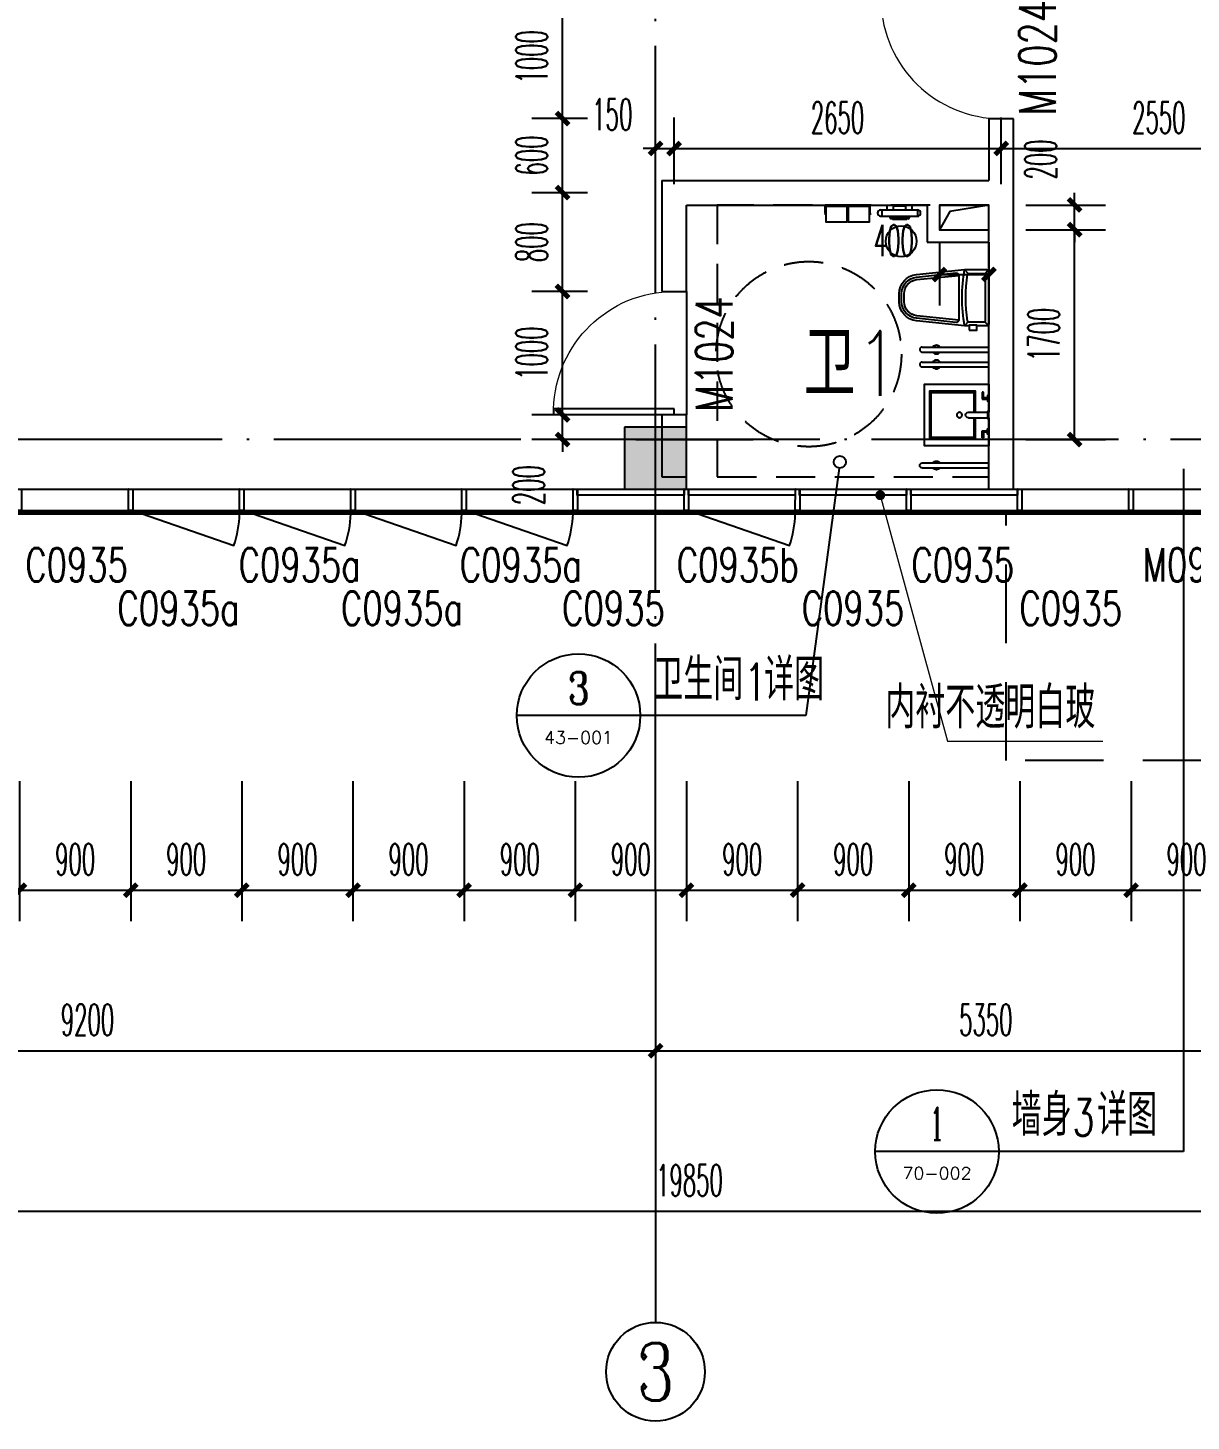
# Model space of a CAD drawing. Header units: millimetres. Extents: x -13830 to 215738, y -24143 to 193994.
# Drawn here: x 10095 to 19514, y 77049 to 88334 of the extents above; entities that cross this region are included whole.
import ezdxf
from ezdxf.enums import TextEntityAlignment as Align

# ---------------------------------------------------------------- set-up
doc = ezdxf.new("R2010")
doc.units = ezdxf.units.MM
doc.header["$LTSCALE"] = 100
for name, pattern in [('DOTE', [2.42, 2, -0.2, 0.02, -0.2]), ('HIDDEN2', [4.7625, 3.175, -1.5875]), ('MCST GF$0$Club House GF$0$Club House GF$0$DASHED2', [9.525, 6.35, -3.175])]:
    doc.linetypes.add(name, pattern=pattern)
doc.layers.get('0').update_dxf_attribs({"linetype": 'CONTINUOUS'})
doc.layers.get('DEFPOINTS').update_dxf_attribs({"linetype": 'CONTINUOUS'})
for name, color, linetype in [('A-Drain-Well', 201, 'CONTINUOUS'), ('A-LVTRY', 44, 'CONTINUOUS'), ('AXIS', 3, 'CONTINUOUS'), ('AXIS_TEXT', 7, 'CONTINUOUS'), ('COLUMN', 9, 'CONTINUOUS'), ('CURTWALL', 4, 'CONTINUOUS'), ('DIM_IDEN', 3, 'CONTINUOUS'), ('DOTE', 8, 'CONTINUOUS'), ('MCST 2F$0$A-_WIND----_E-', 4, 'CONTINUOUS'), ('MCST GF$0$A-_FNSH----_E-', 9, 'CONTINUOUS'), ('PUB_DIM', 3, 'CONTINUOUS'), ('PUB_HATCH', 8, 'CONTINUOUS'), ('PUB_TEXT', 7, 'CONTINUOUS'), ('RAIL', 163, 'CONTINUOUS'), ('WALL', 2, 'CONTINUOUS'), ('WINDOW', 4, 'CONTINUOUS'), ('WINDOW_TEXT', 7, 'CONTINUOUS')]:
    doc.layers.add(name, color=color, linetype=linetype)
doc.layers.add('DIM_LEAD', color=3, linetype='CONTINUOUS', lineweight=13)
doc.styles.add('_TCH_AXIS', font='COMPLEX', dxfattribs={"bigfont": 'GBCBIG'})
doc.styles.add('_TCH_DIM', font='SIMPLEX', dxfattribs={"bigfont": 'GBCBIG'})
doc.styles.add('_TCH_LABEL', font='COMPLEX', dxfattribs={"bigfont": 'GBCBIG'})
doc.styles.add('_TCH_WINDOW', font='SIMPLEX', dxfattribs={"height": 3.5, "bigfont": 'GBCBIG'})
doc.styles.add('COMPLEX', font='COMPLEX')
doc.styles.add('DIM_FONT_T3', font='SIMPLEX', dxfattribs={"width": 0.494118, "bigfont": 'GBCBIG'})
doc.styles.add('HZTXT', font='tjromans.shx', dxfattribs={"width": 0.8, "bigfont": 'hztxt.shx'})
doc.dimstyles.new('_TCH_ARCH&&100', dxfattribs={"dimtxt": 255, "dimasz": 100, "dimexe": 250, "dimexo": 300, "dimgap": 122.5, "dimtad": 1, "dimdec": 0, "dimzin": 0, "dimdsep": 46, "dimtxsty": 'DIM_FONT_T3', "dimblk": 'ARCHTICK', "dimcen": 0.09, "dimclrt": 7, "dimazin": 0, "dimtfac": 1, "dimtdec": 0, "dimtix": 1, "dimtmove": 2, "dimatfit": 3, "dimldrblk": 'ARCHTICK', "dimfxl": 1, "dimtolj": 1, "dimtzin": 0, "dimarcsym": 0})

# ---------------------------------------------------------------- blocks, each defined once
blk = doc.blocks.new('_AXISO')
blk.add_circle((0, 0), 0.5)
at = {"layer": 'AXIS_TEXT', "style": 'COMPLEX', "width": 1.041667}
blk.add_attdef('A', text='', height=0.56, dxfattribs=at).set_placement((-0.25, -0.28), (0.25, -0.28), align=Align.FIT)
blk = doc.blocks.new('_ArchTick')
at = {"color": 0, "linetype": 'ByBlock', "const_width": 0.4}
blk.add_lwpolyline([(-0.5, -0.5), (0.5, 0.5)], dxfattribs=at)
blk = doc.blocks.new('*D1024')
at = {"layer": 'AXIS', "color": 0, "lineweight": -2, "transparency": 16777216}
for p, q in [((-450, -3900), (-450, -6450)), ((19400, -3900), (19400, -6450)), ((-450, -6200), (19400, -6200))]:
    blk.add_line(p, q, dxfattribs=at)
at = {"layer": 'DEFPOINTS', "color": 0, "transparency": 16777216}
for p in [(-450, -3600), (19400, -3600), (19400, -6200)]:
    blk.add_point(p, dxfattribs=at)
at = {"layer": 'AXIS', "color": 0, "lineweight": -2, "transparency": 16777216, "xscale": 100, "yscale": 100, "zscale": 100, "rotation": 180}
blk.add_blockref('_ArchTick', (-450, -6200), dxfattribs=at)
at = {"layer": 'AXIS', "color": 0, "lineweight": -2, "transparency": 16777216, "xscale": 100, "yscale": 100, "zscale": 100}
blk.add_blockref('_ArchTick', (19400, -6200), dxfattribs=at)
at = {"layer": 'AXIS', "color": 7, "transparency": 16777216, "insert": (9475, -5950), "char_height": 255, "attachment_point": 5, "style": 'DIM_FONT_T3'}
blk.add_mtext('\\A1;19850', dxfattribs=at)
blk = doc.blocks.new('*D1026')
at = {"layer": 'AXIS', "color": 0, "lineweight": -2, "transparency": 16777216}
for p, q in [((0, -3900), (0, -5150)), ((9200, -3900), (9200, -5150)), ((0, -4900), (9200, -4900))]:
    blk.add_line(p, q, dxfattribs=at)
at = {"layer": 'DEFPOINTS', "color": 0, "transparency": 16777216}
for p in [(0, -3600), (9200, -3600), (9200, -4900)]:
    blk.add_point(p, dxfattribs=at)
at = {"layer": 'AXIS', "color": 0, "lineweight": -2, "transparency": 16777216, "xscale": 100, "yscale": 100, "zscale": 100, "rotation": 180}
blk.add_blockref('_ArchTick', (0, -4900), dxfattribs=at)
at = {"layer": 'AXIS', "color": 0, "lineweight": -2, "transparency": 16777216, "xscale": 100, "yscale": 100, "zscale": 100}
blk.add_blockref('_ArchTick', (9200, -4900), dxfattribs=at)
at = {"layer": 'AXIS', "color": 7, "transparency": 16777216, "insert": (4600, -4650), "char_height": 255, "attachment_point": 5, "style": 'DIM_FONT_T3'}
blk.add_mtext('\\A1;9200', dxfattribs=at)
blk = doc.blocks.new('*D1027')
at = {"layer": 'AXIS', "color": 0, "lineweight": -2, "transparency": 16777216}
for p, q in [((9200, -3900), (9200, -5150)), ((14550, -3900), (14550, -5150)), ((9200, -4900), (14550, -4900))]:
    blk.add_line(p, q, dxfattribs=at)
at = {"layer": 'DEFPOINTS', "color": 0, "transparency": 16777216}
for p in [(9200, -3600), (14550, -3600), (14550, -4900)]:
    blk.add_point(p, dxfattribs=at)
at = {"layer": 'AXIS', "color": 0, "lineweight": -2, "transparency": 16777216, "xscale": 100, "yscale": 100, "zscale": 100, "rotation": 180}
blk.add_blockref('_ArchTick', (9200, -4900), dxfattribs=at)
at = {"layer": 'AXIS', "color": 0, "lineweight": -2, "transparency": 16777216, "xscale": 100, "yscale": 100, "zscale": 100}
blk.add_blockref('_ArchTick', (14550, -4900), dxfattribs=at)
at = {"layer": 'AXIS', "color": 7, "transparency": 16777216, "insert": (11875, -4650), "char_height": 255, "attachment_point": 5, "style": 'DIM_FONT_T3'}
blk.add_mtext('\\A1;5350', dxfattribs=at)
blk = doc.blocks.new('A$C264157E0')
for p, q in [((3.4, 45.8), (0.6, 48.6)), ((16.9, 45.9), (19.7, 49.2)), ((3.4, 6.9), (0.6, 4.1)), ((19.7, 3.5), (16.9, 6.9))]:
    blk.add_line(p, q)
for points in [[(16, 3.5), (19.7, 3.5), (58.8, 7.6, 0.383798), (72.7, 23.1), (72.7, 29.6, 0.383798), (58.8, 45.1), (19.7, 49.2), (2.1, 49.2, 0.414214), (0, 47.1), (0, 5.6, 0.414214), (2.1, 3.5), (9.7, 3.5)], [(24.4, 8.2), (58.4, 11.7, 0.383798), (68.6, 23.1), (68.6, 29.6, 0.383798), (58.4, 41), (24.4, 44.5)]]:
    blk.add_lwpolyline(points, format="xyb")
for points in [[(4.2, 6.6), (16.2, 6.6, 0.370039), (17.3, 7.5, 0.07672), (17.3, 45.2, 0.370039), (16.2, 46.1), (4.2, 46.1, 0.414214), (3.1, 45.1), (3.1, 7.7, 0.414214)], [(26.7, 6.3), (58.6, 9.7, 0.383798), (70.7, 23.1), (70.7, 29.6, 0.383798), (58.6, 43), (26.7, 46.4, 0.445298), (24.4, 44.3), (24.4, 8.4, 0.445298)]]:
    blk.add_lwpolyline(points, format="xyb", close=True)
blk.add_lwpolyline([(16, 0), (9.7, 0), (9.7, 3.5), (9.7, 4.2), (16, 4.2), (16, 3.5)], close=True)
blk.add_arc((-105, 26.4), 126.8, 349.6111, 10.3889)
blk = doc.blocks.new('dfgfgfg')
for p, q in [((-20, 130), (-20, 670)), ((20, 130), (20, 670))]:
    blk.add_line(p, q)
for centre, radius, start, end in [((0, 245), 35, 124.8499, 235.1501), ((0, 245), 35, 304.8499, 55.1501), ((0, 130), 20, 180, 0)]:
    blk.add_arc(centre, radius, start, end)
blk = doc.blocks.new('dgdfgdfg')
for p, q in [((38, -154), (38, 154)), ((38, -154), (38, 154)), ((38, 144), (90, 144)), ((38, 144), (90, 144)), ((90, -154), (90, 154)), ((90, -154), (90, 154)), ((0, -100), (0, 100)), ((38, 100), (0, 100)), ((0, -100), (0, 100)), ((38, 100), (0, 100)), ((38, 50), (0, 50)), ((38, 50), (0, 50)), ((5, -50), (5, 50)), ((5, -50), (5, 50)), ((90, 65), (110, 65)), ((90, 65), (110, 65)), ((90, 64), (95, 64)), ((90, 64), (95, 64)), ((99, -59), (99, 60)), ((99, -59), (99, 60)), ((99, 58), (118, 58)), ((99, 58), (118, 58)), ((110, 65), (110, 67)), ((110, 65), (110, 67)), ((118, 58), (118, -58)), ((118, 58), (118, -58)), ((38, -50), (0, -50)), ((38, -50), (0, -50)), ((38, -100), (0, -100)), ((38, -100), (0, -100)), ((90, -63), (95, -63)), ((90, -63), (95, -63)), ((90, -64), (110, -64)), ((90, -64), (110, -64)), ((99, -58), (118, -58)), ((99, -58), (118, -58)), ((38, -144), (90, -144)), ((38, -144), (90, -144))]:
    blk.add_line(p, q)
for points in [[(90, 144, 0.414214), (64, 170, 0.414214), (38, 144)], [(99, 60, 0.414214), (95, 64)], [(99, 60, 0.414214), (95, 64)], [(110, 67, 0.401516), (96, 82)], [(110, 67, 0.401516), (96, 82)], [(90, -83, 0.001767), (96, -82)], [(90, -83, 0.001767), (96, -82)], [(95, -63, 0.414214), (99, -59)], [(95, -63, 0.414214), (99, -59)], [(96, -82, 0.401516), (110, -67)], [(96, -82, 0.401516), (110, -67)], [(38, -154, 0.414214), (64, -180, 0.414214), (90, -154)], [(38, -154, 0.414214), (64, -180, 0.414214), (90, -154)]]:
    blk.add_lwpolyline(points, format="xyb")
blk.add_arc((66, -717), 800, 87.8764, 88.2813)
blk.add_arc((66, -717), 800, 87.8764, 88.2813)
blk = doc.blocks.new('HUYY')
for p, q in [((592964, -1031349), (592964, -1031335)), ((592969, -1031335), (592964, -1031335)), ((592964, -1031349), (592964, -1031415)), ((592969, -1031349), (592964, -1031349)), ((592967, -1031349), (592967, -1031415)), ((593145, -1031335), (593140, -1031335)), ((593145, -1031349), (593140, -1031349)), ((593143, -1031349), (593143, -1031415)), ((593145, -1031349), (593145, -1031335)), ((593145, -1031349), (593145, -1031415)), ((592964, -1031415), (593145, -1031415))]:
    blk.add_line(p, q)
blk.add_lwpolyline([(592969, -1031403), (593140, -1031403), (593140, -1031280), (592969, -1031280)], close=True)
blk = doc.blocks.new('PCD2732_PA_PL_F04_WASHROOM$0$BASIN_450x470')
for p, q in [((-20, 150), (-20, 10)), ((20, 150), (20, 10)), ((-166, 40), (-166, 50)), ((-166, 50), (-116, 50)), ((-126, 40), (-166, 40)), ((-126, 10), (-126, 40)), ((-116, 10), (-126, 10)), ((-116, 50), (-116, 10)), ((166, 50), (116, 50)), ((116, 50), (116, 10)), ((116, 10), (126, 10)), ((126, 40), (166, 40)), ((126, 10), (126, 40)), ((166, 40), (166, 50))]:
    blk.add_line(p, q)
for points in [[(20, 0), (225, 0), (225, 470), (-225, 470), (-225, 0), (-20, 0)], [(20, 100), (175, 100), (175, 430), (-175, 430), (-175, 100), (-20, 100)], [(20, 110), (165, 110), (165, 420), (-165, 420), (-165, 110), (-20, 110)]]:
    blk.add_lwpolyline(points)
for points in [[(-141, 0), (-141, 10), (-101, 10), (-101, 0)], [(-25, 0), (-25, 10), (25, 10), (25, 0)], [(141, 0), (141, 10), (101, 10), (101, 0)]]:
    blk.add_lwpolyline(points, close=True)
blk.add_circle((0, 215), 20)
blk.add_arc((0, 150), 20, 0, 180)
blk = doc.blocks.new('MCST 2F$0$ELDERLY CARE MULLION')
at = {"layer": 'MCST 2F$0$A-_WIND----_E-'}
blk.add_lwpolyline([(155290, -76416), (155378, -76568), (155408, -76550), (155321, -76399)], close=True, dxfattribs=at)
blk = doc.blocks.new('一层幕墙')
at = {"layer": 'MCST 2F$0$A-_WIND----_E-', "color": 8}
for points in [[(20264, 10410), (20264, 14975), (-486, 14975), (-486, -475), (6514, -475)], [(20239, 10410), (20239, 14950), (-461, 14950), (-461, -450), (6514, -450)]]:
    blk.add_lwpolyline(points, dxfattribs=at)
at = {"layer": 'MCST 2F$0$A-_WIND----_E-'}
blk.add_lwpolyline([(20252, 10410), (20252, 14962), (-473, 14962), (-473, -463), (6514, -463)], dxfattribs=at)
at = {"xscale": -1, "rotation": 119.9999999999999}
for p in [(-144284, 106770), (-144284, 105870), (-144284, 104970), (-144284, 104070), (-144284, 103170), (-144284, 102270), (-144284, 101370), (-144284, 100470), (-144284, 99570), (-144284, 98670), (-144284, 97770)]:
    blk.add_blockref('MCST 2F$0$ELDERLY CARE MULLION', p, dxfattribs=at)
blk = doc.blocks.new('_FZH')
blk.add_lwpolyline([(-0.5, -0.5), (0.5, -0.5), (0.5, 0.5), (-0.5, 0.5)], close=True)
at = {"layer": 'PUB_HATCH'}
blk.add_solid([(-0.5, -0.5), (0.5, -0.5), (-0.5, 0.5), (0.5, 0.5)], dxfattribs=at)
blk = doc.blocks.new('sfdsfsfdsdfs10')
at = {"layer": 'COLUMN', "color": 3, "xscale": 499.9999999997672, "yscale": 499.9999999997672, "zscale": 499.9999999997672, "rotation": 270}
blk.add_blockref('_FZH', (9850, 450), dxfattribs=at)
blk = doc.blocks.new('$DorLib2D$00000001')
for p, q in [((0.45, 0.975), (0.5, 0.975)), ((0.45, 0), (0.45, 0.975)), ((0.5, 0), (0.5, 0.975)), ((0.5, 0), (0.45, 0))]:
    blk.add_line(p, q)
at = {"lineweight": 13}
blk.add_arc((0.475, 0), 0.975, 91.4693, 180, dxfattribs=at)
blk = doc.blocks.new('*D223')
at = {"layer": 'DEFPOINTS', "color": 0, "transparency": 16777216}
for p in [(17876, 86899), (18570, 86899), (17876, 86699)]:
    blk.add_point(p, dxfattribs=at)
at = {"layer": 'PUB_DIM', "color": 0, "lineweight": -2, "transparency": 16777216}
for p, q in [((18570, 86899), (18570, 86999)), ((18176, 86899), (18820, 86899)), ((18570, 86699), (18570, 86899)), ((18176, 86699), (18820, 86699)), ((18570, 86699), (18570, 86599))]:
    blk.add_line(p, q, dxfattribs=at)
at = {"layer": 'PUB_DIM', "color": 0, "lineweight": -2, "transparency": 16777216, "xscale": 100, "yscale": 100, "zscale": 100}
for p, rotation in [((18570, 86899), 270), ((18570, 86699), 90)]:
    blk.add_blockref('_ArchTick', p, dxfattribs=dict(at, rotation=rotation))
at = {"layer": 'PUB_DIM', "color": 7, "transparency": 16777216, "insert": (18295, 87269), "char_height": 255, "attachment_point": 5, "rotation": 90, "style": 'DIM_FONT_T3'}
blk.add_mtext('\\A1;200', dxfattribs=at)
blk = doc.blocks.new('*D224')
at = {"layer": 'DEFPOINTS', "color": 0, "transparency": 16777216}
for p in [(17876, 86699), (18570, 86699), (17876, 84999)]:
    blk.add_point(p, dxfattribs=at)
at = {"layer": 'PUB_DIM', "color": 0, "lineweight": -2, "transparency": 16777216}
for p, q in [((18176, 86699), (18820, 86699)), ((18570, 84999), (18570, 86699)), ((18176, 84999), (18820, 84999))]:
    blk.add_line(p, q, dxfattribs=at)
at = {"layer": 'PUB_DIM', "color": 0, "lineweight": -2, "transparency": 16777216, "xscale": 100, "yscale": 100, "zscale": 100}
for p, rotation in [((18570, 86699), 90), ((18570, 84999), 270)]:
    blk.add_blockref('_ArchTick', p, dxfattribs=dict(at, rotation=rotation))
at = {"layer": 'PUB_DIM', "color": 7, "transparency": 16777216, "insert": (18320, 85849), "char_height": 255, "attachment_point": 5, "rotation": 90, "style": 'DIM_FONT_T3'}
blk.add_mtext('\\A1;1700', dxfattribs=at)
blk = doc.blocks.new('*D658')
at = {"layer": 'DEFPOINTS', "color": 0, "transparency": 16777216}
for p in [(17476, 86899), (17876, 86899), (17876, 86336)]:
    blk.add_point(p, dxfattribs=at)
at = {"layer": 'PUB_DIM', "color": 0, "lineweight": -2, "transparency": 16777216}
for p, q in [((17476, 86599), (17476, 86086)), ((17876, 86599), (17876, 86086)), ((17476, 86336), (17876, 86336))]:
    blk.add_line(p, q, dxfattribs=at)
at = {"layer": 'PUB_DIM', "color": 0, "lineweight": -2, "transparency": 16777216, "xscale": 100, "yscale": 100, "zscale": 100, "rotation": 180}
blk.add_blockref('_ArchTick', (17476, 86336), dxfattribs=at)
at = {"layer": 'PUB_DIM', "color": 0, "lineweight": -2, "transparency": 16777216, "xscale": 100, "yscale": 100, "zscale": 100}
blk.add_blockref('_ArchTick', (17876, 86336), dxfattribs=at)
at = {"layer": 'PUB_DIM', "color": 7, "transparency": 16777216, "insert": (17106, 86611), "char_height": 255, "attachment_point": 5, "style": 'DIM_FONT_T3'}
blk.add_mtext('\\A1;400', dxfattribs=at)
blk = doc.blocks.new('*D982')
at = {"layer": 'DEFPOINTS', "color": 0, "transparency": 16777216}
for p in [(10027, 82532), (10927, 82532), (10927, 81349)]:
    blk.add_point(p, dxfattribs=at)
at = {"layer": 'PUB_DIM', "color": 0, "lineweight": -2, "transparency": 16777216}
for p, q in [((10027, 82232), (10027, 81099)), ((10927, 82232), (10927, 81099)), ((10027, 81349), (10927, 81349))]:
    blk.add_line(p, q, dxfattribs=at)
at = {"layer": 'PUB_DIM', "color": 0, "lineweight": -2, "transparency": 16777216, "xscale": 100, "yscale": 100, "zscale": 100, "rotation": 180}
blk.add_blockref('_ArchTick', (10027, 81349), dxfattribs=at)
at = {"layer": 'PUB_DIM', "color": 0, "lineweight": -2, "transparency": 16777216, "xscale": 100, "yscale": 100, "zscale": 100}
blk.add_blockref('_ArchTick', (10927, 81349), dxfattribs=at)
at = {"layer": 'PUB_DIM', "color": 7, "transparency": 16777216, "insert": (10477, 81599), "char_height": 255, "attachment_point": 5, "style": 'DIM_FONT_T3'}
blk.add_mtext('\\A1;900', dxfattribs=at)
blk = doc.blocks.new('*D983')
at = {"layer": 'DEFPOINTS', "color": 0, "transparency": 16777216}
for p in [(10927, 82532), (11827, 82532), (11827, 81349)]:
    blk.add_point(p, dxfattribs=at)
at = {"layer": 'PUB_DIM', "color": 0, "lineweight": -2, "transparency": 16777216}
for p, q in [((10927, 82232), (10927, 81099)), ((11827, 82232), (11827, 81099)), ((10927, 81349), (11827, 81349))]:
    blk.add_line(p, q, dxfattribs=at)
at = {"layer": 'PUB_DIM', "color": 0, "lineweight": -2, "transparency": 16777216, "xscale": 100, "yscale": 100, "zscale": 100, "rotation": 180}
blk.add_blockref('_ArchTick', (10927, 81349), dxfattribs=at)
at = {"layer": 'PUB_DIM', "color": 0, "lineweight": -2, "transparency": 16777216, "xscale": 100, "yscale": 100, "zscale": 100}
blk.add_blockref('_ArchTick', (11827, 81349), dxfattribs=at)
at = {"layer": 'PUB_DIM', "color": 7, "transparency": 16777216, "insert": (11377, 81599), "char_height": 255, "attachment_point": 5, "style": 'DIM_FONT_T3'}
blk.add_mtext('\\A1;900', dxfattribs=at)
blk = doc.blocks.new('*D984')
at = {"layer": 'DEFPOINTS', "color": 0, "transparency": 16777216}
for p in [(11827, 82532), (12727, 82532), (12727, 81349)]:
    blk.add_point(p, dxfattribs=at)
at = {"layer": 'PUB_DIM', "color": 0, "lineweight": -2, "transparency": 16777216}
for p, q in [((11827, 82232), (11827, 81099)), ((12727, 82232), (12727, 81099)), ((11827, 81349), (12727, 81349))]:
    blk.add_line(p, q, dxfattribs=at)
at = {"layer": 'PUB_DIM', "color": 0, "lineweight": -2, "transparency": 16777216, "xscale": 100, "yscale": 100, "zscale": 100, "rotation": 180}
blk.add_blockref('_ArchTick', (11827, 81349), dxfattribs=at)
at = {"layer": 'PUB_DIM', "color": 0, "lineweight": -2, "transparency": 16777216, "xscale": 100, "yscale": 100, "zscale": 100}
blk.add_blockref('_ArchTick', (12727, 81349), dxfattribs=at)
at = {"layer": 'PUB_DIM', "color": 7, "transparency": 16777216, "insert": (12277, 81599), "char_height": 255, "attachment_point": 5, "style": 'DIM_FONT_T3'}
blk.add_mtext('\\A1;900', dxfattribs=at)
blk = doc.blocks.new('*D985')
at = {"layer": 'DEFPOINTS', "color": 0, "transparency": 16777216}
for p in [(12727, 82532), (13627, 82532), (13627, 81349)]:
    blk.add_point(p, dxfattribs=at)
at = {"layer": 'PUB_DIM', "color": 0, "lineweight": -2, "transparency": 16777216}
for p, q in [((12727, 82232), (12727, 81099)), ((13627, 82232), (13627, 81099)), ((12727, 81349), (13627, 81349))]:
    blk.add_line(p, q, dxfattribs=at)
at = {"layer": 'PUB_DIM', "color": 0, "lineweight": -2, "transparency": 16777216, "xscale": 100, "yscale": 100, "zscale": 100, "rotation": 180}
blk.add_blockref('_ArchTick', (12727, 81349), dxfattribs=at)
at = {"layer": 'PUB_DIM', "color": 0, "lineweight": -2, "transparency": 16777216, "xscale": 100, "yscale": 100, "zscale": 100}
blk.add_blockref('_ArchTick', (13627, 81349), dxfattribs=at)
at = {"layer": 'PUB_DIM', "color": 7, "transparency": 16777216, "insert": (13177, 81599), "char_height": 255, "attachment_point": 5, "style": 'DIM_FONT_T3'}
blk.add_mtext('\\A1;900', dxfattribs=at)
blk = doc.blocks.new('*D986')
at = {"layer": 'DEFPOINTS', "color": 0, "transparency": 16777216}
for p in [(13627, 82532), (14527, 82532), (14527, 81349)]:
    blk.add_point(p, dxfattribs=at)
at = {"layer": 'PUB_DIM', "color": 0, "lineweight": -2, "transparency": 16777216}
for p, q in [((13627, 82232), (13627, 81099)), ((14527, 82232), (14527, 81099)), ((13627, 81349), (14527, 81349))]:
    blk.add_line(p, q, dxfattribs=at)
at = {"layer": 'PUB_DIM', "color": 0, "lineweight": -2, "transparency": 16777216, "xscale": 100, "yscale": 100, "zscale": 100, "rotation": 180}
blk.add_blockref('_ArchTick', (13627, 81349), dxfattribs=at)
at = {"layer": 'PUB_DIM', "color": 0, "lineweight": -2, "transparency": 16777216, "xscale": 100, "yscale": 100, "zscale": 100}
blk.add_blockref('_ArchTick', (14527, 81349), dxfattribs=at)
at = {"layer": 'PUB_DIM', "color": 7, "transparency": 16777216, "insert": (14077, 81599), "char_height": 255, "attachment_point": 5, "style": 'DIM_FONT_T3'}
blk.add_mtext('\\A1;900', dxfattribs=at)
blk = doc.blocks.new('*D987')
at = {"layer": 'DEFPOINTS', "color": 0, "transparency": 16777216}
for p in [(14527, 82532), (15427, 82532), (15427, 81349)]:
    blk.add_point(p, dxfattribs=at)
at = {"layer": 'PUB_DIM', "color": 0, "lineweight": -2, "transparency": 16777216}
for p, q in [((14527, 82232), (14527, 81099)), ((15427, 82232), (15427, 81099)), ((14527, 81349), (15427, 81349))]:
    blk.add_line(p, q, dxfattribs=at)
at = {"layer": 'PUB_DIM', "color": 0, "lineweight": -2, "transparency": 16777216, "xscale": 100, "yscale": 100, "zscale": 100, "rotation": 180}
blk.add_blockref('_ArchTick', (14527, 81349), dxfattribs=at)
at = {"layer": 'PUB_DIM', "color": 0, "lineweight": -2, "transparency": 16777216, "xscale": 100, "yscale": 100, "zscale": 100}
blk.add_blockref('_ArchTick', (15427, 81349), dxfattribs=at)
at = {"layer": 'PUB_DIM', "color": 7, "transparency": 16777216, "insert": (14977, 81599), "char_height": 255, "attachment_point": 5, "style": 'DIM_FONT_T3'}
blk.add_mtext('\\A1;900', dxfattribs=at)
blk = doc.blocks.new('*D988')
at = {"layer": 'DEFPOINTS', "color": 0, "transparency": 16777216}
for p in [(15427, 82532), (16327, 82532), (16327, 81349)]:
    blk.add_point(p, dxfattribs=at)
at = {"layer": 'PUB_DIM', "color": 0, "lineweight": -2, "transparency": 16777216}
for p, q in [((15427, 82232), (15427, 81099)), ((16327, 82232), (16327, 81099)), ((15427, 81349), (16327, 81349))]:
    blk.add_line(p, q, dxfattribs=at)
at = {"layer": 'PUB_DIM', "color": 0, "lineweight": -2, "transparency": 16777216, "xscale": 100, "yscale": 100, "zscale": 100, "rotation": 180}
blk.add_blockref('_ArchTick', (15427, 81349), dxfattribs=at)
at = {"layer": 'PUB_DIM', "color": 0, "lineweight": -2, "transparency": 16777216, "xscale": 100, "yscale": 100, "zscale": 100}
blk.add_blockref('_ArchTick', (16327, 81349), dxfattribs=at)
at = {"layer": 'PUB_DIM', "color": 7, "transparency": 16777216, "insert": (15877, 81599), "char_height": 255, "attachment_point": 5, "style": 'DIM_FONT_T3'}
blk.add_mtext('\\A1;900', dxfattribs=at)
blk = doc.blocks.new('*D989')
at = {"layer": 'DEFPOINTS', "color": 0, "transparency": 16777216}
for p in [(16327, 82532), (17227, 82532), (17227, 81349)]:
    blk.add_point(p, dxfattribs=at)
at = {"layer": 'PUB_DIM', "color": 0, "lineweight": -2, "transparency": 16777216}
for p, q in [((16327, 82232), (16327, 81099)), ((17227, 82232), (17227, 81099)), ((16327, 81349), (17227, 81349))]:
    blk.add_line(p, q, dxfattribs=at)
at = {"layer": 'PUB_DIM', "color": 0, "lineweight": -2, "transparency": 16777216, "xscale": 100, "yscale": 100, "zscale": 100, "rotation": 180}
blk.add_blockref('_ArchTick', (16327, 81349), dxfattribs=at)
at = {"layer": 'PUB_DIM', "color": 0, "lineweight": -2, "transparency": 16777216, "xscale": 100, "yscale": 100, "zscale": 100}
blk.add_blockref('_ArchTick', (17227, 81349), dxfattribs=at)
at = {"layer": 'PUB_DIM', "color": 7, "transparency": 16777216, "insert": (16777, 81599), "char_height": 255, "attachment_point": 5, "style": 'DIM_FONT_T3'}
blk.add_mtext('\\A1;900', dxfattribs=at)
blk = doc.blocks.new('*D990')
at = {"layer": 'DEFPOINTS', "color": 0, "transparency": 16777216}
for p in [(17227, 82532), (18127, 82532), (18127, 81349)]:
    blk.add_point(p, dxfattribs=at)
at = {"layer": 'PUB_DIM', "color": 0, "lineweight": -2, "transparency": 16777216}
for p, q in [((17227, 82232), (17227, 81099)), ((18127, 82232), (18127, 81099)), ((17227, 81349), (18127, 81349))]:
    blk.add_line(p, q, dxfattribs=at)
at = {"layer": 'PUB_DIM', "color": 0, "lineweight": -2, "transparency": 16777216, "xscale": 100, "yscale": 100, "zscale": 100, "rotation": 180}
blk.add_blockref('_ArchTick', (17227, 81349), dxfattribs=at)
at = {"layer": 'PUB_DIM', "color": 0, "lineweight": -2, "transparency": 16777216, "xscale": 100, "yscale": 100, "zscale": 100}
blk.add_blockref('_ArchTick', (18127, 81349), dxfattribs=at)
at = {"layer": 'PUB_DIM', "color": 7, "transparency": 16777216, "insert": (17677, 81599), "char_height": 255, "attachment_point": 5, "style": 'DIM_FONT_T3'}
blk.add_mtext('\\A1;900', dxfattribs=at)
blk = doc.blocks.new('*D991')
at = {"layer": 'DEFPOINTS', "color": 0, "transparency": 16777216}
for p in [(18127, 82532), (19027, 82532), (19027, 81349)]:
    blk.add_point(p, dxfattribs=at)
at = {"layer": 'PUB_DIM', "color": 0, "lineweight": -2, "transparency": 16777216}
for p, q in [((18127, 82232), (18127, 81099)), ((19027, 82232), (19027, 81099)), ((18127, 81349), (19027, 81349))]:
    blk.add_line(p, q, dxfattribs=at)
at = {"layer": 'PUB_DIM', "color": 0, "lineweight": -2, "transparency": 16777216, "xscale": 100, "yscale": 100, "zscale": 100, "rotation": 180}
blk.add_blockref('_ArchTick', (18127, 81349), dxfattribs=at)
at = {"layer": 'PUB_DIM', "color": 0, "lineweight": -2, "transparency": 16777216, "xscale": 100, "yscale": 100, "zscale": 100}
blk.add_blockref('_ArchTick', (19027, 81349), dxfattribs=at)
at = {"layer": 'PUB_DIM', "color": 7, "transparency": 16777216, "insert": (18577, 81599), "char_height": 255, "attachment_point": 5, "style": 'DIM_FONT_T3'}
blk.add_mtext('\\A1;900', dxfattribs=at)
blk = doc.blocks.new('*D992')
at = {"layer": 'DEFPOINTS', "color": 0, "transparency": 16777216}
for p in [(19027, 82532), (19927, 82532), (19927, 81349)]:
    blk.add_point(p, dxfattribs=at)
at = {"layer": 'PUB_DIM', "color": 0, "lineweight": -2, "transparency": 16777216}
for p, q in [((19027, 82232), (19027, 81099)), ((19927, 82232), (19927, 81099)), ((19027, 81349), (19927, 81349))]:
    blk.add_line(p, q, dxfattribs=at)
at = {"layer": 'PUB_DIM', "color": 0, "lineweight": -2, "transparency": 16777216, "xscale": 100, "yscale": 100, "zscale": 100, "rotation": 180}
blk.add_blockref('_ArchTick', (19027, 81349), dxfattribs=at)
at = {"layer": 'PUB_DIM', "color": 0, "lineweight": -2, "transparency": 16777216, "xscale": 100, "yscale": 100, "zscale": 100}
blk.add_blockref('_ArchTick', (19927, 81349), dxfattribs=at)
at = {"layer": 'PUB_DIM', "color": 7, "transparency": 16777216, "insert": (19477, 81599), "char_height": 255, "attachment_point": 5, "style": 'DIM_FONT_T3'}
blk.add_mtext('\\A1;900', dxfattribs=at)
blk = doc.blocks.new('*D1007')
at = {"layer": 'DEFPOINTS', "color": 0, "transparency": 16777216}
for p in [(14424, 85199), (14927, 85199), (14927, 84999)]:
    blk.add_point(p, dxfattribs=at)
at = {"layer": 'PUB_DIM', "color": 0, "lineweight": -2, "transparency": 16777216}
for p, q in [((14424, 85199), (14424, 85299)), ((14627, 85199), (14174, 85199)), ((14424, 84999), (14424, 85199)), ((14627, 84999), (14174, 84999)), ((14424, 84999), (14424, 84899))]:
    blk.add_line(p, q, dxfattribs=at)
at = {"layer": 'PUB_DIM', "color": 0, "lineweight": -2, "transparency": 16777216, "xscale": 100, "yscale": 100, "zscale": 100}
for p, rotation in [((14424, 85199), 270), ((14424, 84999), 90)]:
    blk.add_blockref('_ArchTick', p, dxfattribs=dict(at, rotation=rotation))
at = {"layer": 'PUB_DIM', "color": 7, "transparency": 16777216, "insert": (14149, 84629), "char_height": 255, "attachment_point": 5, "rotation": 90, "style": 'DIM_FONT_T3'}
blk.add_mtext('\\A1;200', dxfattribs=at)
blk = doc.blocks.new('*D1008')
at = {"layer": 'DEFPOINTS', "color": 0, "transparency": 16777216}
for p in [(14424, 86199), (14927, 86199), (14927, 85199)]:
    blk.add_point(p, dxfattribs=at)
at = {"layer": 'PUB_DIM', "color": 0, "lineweight": -2, "transparency": 16777216}
for p, q in [((14627, 86199), (14174, 86199)), ((14424, 85199), (14424, 86199)), ((14627, 85199), (14174, 85199))]:
    blk.add_line(p, q, dxfattribs=at)
at = {"layer": 'PUB_DIM', "color": 0, "lineweight": -2, "transparency": 16777216, "xscale": 100, "yscale": 100, "zscale": 100}
for p, rotation in [((14424, 86199), 90), ((14424, 85199), 270)]:
    blk.add_blockref('_ArchTick', p, dxfattribs=dict(at, rotation=rotation))
at = {"layer": 'PUB_DIM', "color": 7, "transparency": 16777216, "insert": (14174, 85699), "char_height": 255, "attachment_point": 5, "rotation": 90, "style": 'DIM_FONT_T3'}
blk.add_mtext('\\A1;1000', dxfattribs=at)
blk = doc.blocks.new('*D1009')
at = {"layer": 'DEFPOINTS', "color": 0, "transparency": 16777216}
for p in [(14424, 86999), (14927, 86999), (14927, 86199)]:
    blk.add_point(p, dxfattribs=at)
at = {"layer": 'PUB_DIM', "color": 0, "lineweight": -2, "transparency": 16777216}
for p, q in [((14627, 86999), (14174, 86999)), ((14424, 86199), (14424, 86999)), ((14627, 86199), (14174, 86199))]:
    blk.add_line(p, q, dxfattribs=at)
at = {"layer": 'PUB_DIM', "color": 0, "lineweight": -2, "transparency": 16777216, "xscale": 100, "yscale": 100, "zscale": 100}
for p, rotation in [((14424, 86999), 90), ((14424, 86199), 270)]:
    blk.add_blockref('_ArchTick', p, dxfattribs=dict(at, rotation=rotation))
at = {"layer": 'PUB_DIM', "color": 7, "transparency": 16777216, "insert": (14174, 86599), "char_height": 255, "attachment_point": 5, "rotation": 90, "style": 'DIM_FONT_T3'}
blk.add_mtext('\\A1;800', dxfattribs=at)
blk = doc.blocks.new('*D1010')
at = {"layer": 'DEFPOINTS', "color": 0, "transparency": 16777216}
for p in [(14424, 87599), (14927, 87599), (14927, 86999)]:
    blk.add_point(p, dxfattribs=at)
at = {"layer": 'PUB_DIM', "color": 0, "lineweight": -2, "transparency": 16777216}
for p, q in [((14627, 87599), (14174, 87599)), ((14424, 86999), (14424, 87599)), ((14627, 86999), (14174, 86999))]:
    blk.add_line(p, q, dxfattribs=at)
at = {"layer": 'PUB_DIM', "color": 0, "lineweight": -2, "transparency": 16777216, "xscale": 100, "yscale": 100, "zscale": 100}
for p, rotation in [((14424, 87599), 90), ((14424, 86999), 270)]:
    blk.add_blockref('_ArchTick', p, dxfattribs=dict(at, rotation=rotation))
at = {"layer": 'PUB_DIM', "color": 7, "transparency": 16777216, "insert": (14174, 87299), "char_height": 255, "attachment_point": 5, "rotation": 90, "style": 'DIM_FONT_T3'}
blk.add_mtext('\\A1;600', dxfattribs=at)
blk = doc.blocks.new('*D1011')
at = {"layer": 'DEFPOINTS', "color": 0, "transparency": 16777216}
for p in [(14424, 88599), (14927, 88599), (14927, 87599)]:
    blk.add_point(p, dxfattribs=at)
at = {"layer": 'PUB_DIM', "color": 0, "lineweight": -2, "transparency": 16777216}
for p, q in [((14627, 88599), (14174, 88599)), ((14424, 87599), (14424, 88599)), ((14627, 87599), (14174, 87599))]:
    blk.add_line(p, q, dxfattribs=at)
at = {"layer": 'PUB_DIM', "color": 0, "lineweight": -2, "transparency": 16777216, "xscale": 100, "yscale": 100, "zscale": 100}
for p, rotation in [((14424, 88599), 90), ((14424, 87599), 270)]:
    blk.add_blockref('_ArchTick', p, dxfattribs=dict(at, rotation=rotation))
at = {"layer": 'PUB_DIM', "color": 7, "transparency": 16777216, "insert": (14174, 88099), "char_height": 255, "attachment_point": 5, "rotation": 90, "style": 'DIM_FONT_T3'}
blk.add_mtext('\\A1;1000', dxfattribs=at)
blk = doc.blocks.new('*D1015')
at = {"layer": 'DEFPOINTS', "color": 0, "transparency": 16777216}
for p in [(15327, 87357), (15177, 86769), (15327, 86769)]:
    blk.add_point(p, dxfattribs=at)
at = {"layer": 'PUB_DIM', "color": 0, "lineweight": -2, "transparency": 16777216}
for p, q in [((15177, 87069), (15177, 87607)), ((15327, 87069), (15327, 87607)), ((15177, 87357), (15077, 87357)), ((15177, 87357), (15327, 87357)), ((15327, 87357), (15427, 87357))]:
    blk.add_line(p, q, dxfattribs=at)
at = {"layer": 'PUB_DIM', "color": 0, "lineweight": -2, "transparency": 16777216, "xscale": 100, "yscale": 100, "zscale": 100}
blk.add_blockref('_ArchTick', (15177, 87357), dxfattribs=at)
at = {"layer": 'PUB_DIM', "color": 0, "lineweight": -2, "transparency": 16777216, "xscale": 100, "yscale": 100, "zscale": 100, "rotation": 180}
blk.add_blockref('_ArchTick', (15327, 87357), dxfattribs=at)
at = {"layer": 'PUB_DIM', "color": 7, "transparency": 16777216, "insert": (14827, 87632), "char_height": 255, "attachment_point": 5, "style": 'DIM_FONT_T3'}
blk.add_mtext('\\A1;150', dxfattribs=at)
blk = doc.blocks.new('*D1016')
at = {"layer": 'DEFPOINTS', "color": 0, "transparency": 16777216}
for p in [(17976, 87357), (15327, 86769), (17976, 86769)]:
    blk.add_point(p, dxfattribs=at)
at = {"layer": 'PUB_DIM', "color": 0, "lineweight": -2, "transparency": 16777216}
for p, q in [((15327, 87069), (15327, 87607)), ((17976, 87069), (17976, 87607)), ((15327, 87357), (17976, 87357))]:
    blk.add_line(p, q, dxfattribs=at)
at = {"layer": 'PUB_DIM', "color": 0, "lineweight": -2, "transparency": 16777216, "xscale": 100, "yscale": 100, "zscale": 100, "rotation": 180}
blk.add_blockref('_ArchTick', (15327, 87357), dxfattribs=at)
at = {"layer": 'PUB_DIM', "color": 0, "lineweight": -2, "transparency": 16777216, "xscale": 100, "yscale": 100, "zscale": 100}
blk.add_blockref('_ArchTick', (17976, 87357), dxfattribs=at)
at = {"layer": 'PUB_DIM', "color": 7, "transparency": 16777216, "insert": (16651, 87607), "char_height": 255, "attachment_point": 5, "style": 'DIM_FONT_T3'}
blk.add_mtext('\\A1;2650', dxfattribs=at)
blk = doc.blocks.new('*D1017')
at = {"layer": 'DEFPOINTS', "color": 0, "transparency": 16777216}
for p in [(20527, 87357), (17976, 86769), (20527, 86769)]:
    blk.add_point(p, dxfattribs=at)
at = {"layer": 'PUB_DIM', "color": 0, "lineweight": -2, "transparency": 16777216}
for p, q in [((17976, 87069), (17976, 87607)), ((20527, 87069), (20527, 87607)), ((17976, 87357), (20527, 87357))]:
    blk.add_line(p, q, dxfattribs=at)
at = {"layer": 'PUB_DIM', "color": 0, "lineweight": -2, "transparency": 16777216, "xscale": 100, "yscale": 100, "zscale": 100, "rotation": 180}
blk.add_blockref('_ArchTick', (17976, 87357), dxfattribs=at)
at = {"layer": 'PUB_DIM', "color": 0, "lineweight": -2, "transparency": 16777216, "xscale": 100, "yscale": 100, "zscale": 100}
blk.add_blockref('_ArchTick', (20527, 87357), dxfattribs=at)
at = {"layer": 'PUB_DIM', "color": 7, "transparency": 16777216, "insert": (19251, 87607), "char_height": 255, "attachment_point": 5, "style": 'DIM_FONT_T3'}
blk.add_mtext('\\A1;2550', dxfattribs=at)
blk = doc.blocks.new('dsffsfddf')
at = {"layer": 'AXIS'}
blk.add_line((9200, -3600), (9200, -7100), dxfattribs=at)
at = {"layer": 'DOTE', "linetype": 'DOTE', "ltscale": 10}
for p, q in [((9200, -3600), (9200, 31000)), ((25050, 50), (-1850, 50))]:
    blk.add_line(p, q, dxfattribs=at)
at = {"layer": 'AXIS'}
ref = blk.add_blockref('_AXISO', (9200, -7500), dxfattribs=dict(at, xscale=800, yscale=800, zscale=800))
ref.add_attrib('A', '3', dxfattribs={"layer": 'AXIS_TEXT', "height": 465.9, "style": '_TCH_AXIS'}).set_placement((9044.7, -7733), (9355.3, -7733), align=Align.FIT)
for p1, p2, distance, picture, middle in [((-450, -3600), (19400, -3600), -2600, '*D1024', (9475, -5950)), ((0, -3600), (9200, -3600), -1300, '*D1026', (4600, -4650)), ((9200, -3600), (14550, -3600), -1300, '*D1027', (11875, -4650))]:
    dim = blk.add_aligned_dim(p1=p1, p2=p2, distance=distance, dimstyle='_TCH_ARCH&&100', dxfattribs=at)
    dim.commit()
    dim.dimension.update_dxf_attribs({"geometry": picture, "text_midpoint": middle})
blk = doc.blocks.new('DFSFDSFSF')
at = {"layer": 'A-LVTRY'}
blk.add_line((13492, 6250), (14442, 6250), dxfattribs=at)
blk.add_circle((15639, 7857), 125, dxfattribs=at)
at = {"layer": 'CURTWALL'}
blk.add_lwpolyline([(19450, 12650), (19450, 5650), (4000, 5650), (4000, 26400), (7300, 26400)], dxfattribs=at)
at = {"layer": 'DEFPOINTS'}
for points in [[(0, 0), (32400, 0), (32400, 39800), (0, 39800)], [(0, 0), (32400, 0), (32400, 39800), (0, 39800)], [(1300, 1300), (31100, 1300), (31100, 38500), (1300, 38500)], [(2600, 2600), (29800, 2600), (29800, 37200), (2600, 37200)]]:
    blk.add_lwpolyline(points, close=True, dxfattribs=at)
at = {"layer": 'DIM_IDEN'}
for p, q in [((15136, 6020), (14867, 4015)), ((17924, 6014), (17924, 484)), ((13527, 4015), (12527, 4015)), ((14867, 4015), (13527, 4015)), ((16429, 484), (15429, 484)), ((17924, 484), (16429, 484))]:
    blk.add_line(p, q, dxfattribs=at)
for centre, radius in [((15142, 6069), 49.3), ((13027, 4015), 500), ((15929, 484), 500)]:
    blk.add_circle(centre, radius, dxfattribs=at)
at = {"layer": 'MCST GF$0$A-_FNSH----_E-', "linetype": 'MCST GF$0$Club House GF$0$Club House GF$0$DASHED2'}
blk.add_lwpolyline([(23750, 19400), (25850, 19400), (25850, 3650), (16490, 3650), (16490, 5650)], dxfattribs=at)
at = {"layer": 'RAIL'}
blk.add_lwpolyline([(8565, 26200), (4200, 26200), (4200, 5850), (19250, 5850), (19250, 12650)], dxfattribs=at)
at = {"layer": 'WALL'}
for p, q in [((16550, 8850), (16350, 8850)), ((16350, 8850), (16350, 8350)), ((16550, 8250), (16550, 8850)), ((13700, 8350), (13700, 7450)), ((13700, 8350), (15950, 8350)), ((15950, 8350), (16350, 8350)), ((16550, 7950), (16550, 8250)), ((13900, 7450), (13900, 8150)), ((13900, 8150), (15850, 8150)), ((15850, 8150), (15850, 7850)), ((15950, 8150), (15950, 7950)), ((15950, 8150), (16350, 8150)), ((16350, 7950), (16350, 8150)), ((15950, 7950), (16350, 7950)), ((16550, 5850), (16550, 7950)), ((15850, 7850), (16350, 7850)), ((16350, 5850), (16350, 7850)), ((13700, 7450), (13900, 7450)), ((13900, 6450), (13700, 6450)), ((13700, 6450), (13700, 5950)), ((13900, 5950), (13900, 6450)), ((13700, 5950), (13900, 5950)), ((16350, 5850), (16550, 5850))]:
    blk.add_line(p, q, dxfattribs=at)
at = {"layer": 'WINDOW'}
blk.add_line((13900, 7450), (13900, 6450), dxfattribs=at)
at = {"layer": 'WINDOW', "color": 8, "linetype": 'HIDDEN2'}
blk.add_lwpolyline([(14150, 5950), (16350, 5950), (16350, 8150), (14150, 8150)], close=True, dxfattribs=at)
at = {"layer": 'WINDOW'}
blk.add_lwpolyline([(16350, 7950), (16350, 8150), (15950, 8150), (15950, 7950), (16350, 7950), (16350, 8150), (16032, 8099), (15950, 7950)], dxfattribs=at)
for points in [[(13017, 5850), (13882, 5850), (13882, 5800), (13017, 5800)], [(13917, 5850), (14782, 5850), (14782, 5800), (13917, 5800)], [(14817, 5850), (15682, 5850), (15682, 5800), (14817, 5800)], [(15717, 5850), (16582, 5850), (16582, 5800), (15717, 5800)]]:
    blk.add_lwpolyline(points, close=True, dxfattribs=at)
for points in [[(9417, 5675), (10235, 5392, 0.076382), (10282, 5650)], [(10317, 5675), (11135, 5392, 0.076382), (11182, 5650)], [(11217, 5675), (12035, 5392, 0.076382), (12082, 5650)], [(12117, 5675), (12935, 5392, 0.076382), (12982, 5650)], [(13917, 5675), (14735, 5392, 0.076382), (14782, 5650)]]:
    blk.add_lwpolyline(points, format="xyb", dxfattribs=at)
at = {"layer": 'WINDOW', "color": 8, "linetype": 'HIDDEN2'}
blk.add_circle((14891, 6943), 750, dxfattribs=at)
at = {"rotation": 90}
blk.add_blockref('一层幕墙', (18975, 6136), dxfattribs=at)
at = {"layer": 'A-Drain-Well'}
for name, p in [('dsffsfddf', (4450, 6200)), ('sfdsfsfdsdfs10', (3800, 5650))]:
    blk.add_blockref(name, p, dxfattribs=at)
at = {"layer": 'A-LVTRY'}
for name, p, rotation in [('HUYY', (608170, -1023265), 180), ('HUYY', (608351, -1023265), 180), ('dgdfgdfg', (15627, 8150), 270), ('dfgfgfg', (15680, 6980), 270), ('dfgfgfg', (15680, 6859), 270)]:
    blk.add_blockref(name, p, dxfattribs=dict(at, rotation=rotation))
at = {"layer": 'A-LVTRY', "xscale": -10, "yscale": 10, "zscale": 10}
blk.add_blockref('A$C264157E0', (16350, 7136), dxfattribs=at)
at = {"layer": 'A-LVTRY', "xscale": -1.111111111111111, "yscale": 1.111111111111111, "zscale": 1.111111111111111, "rotation": 90}
blk.add_blockref('PCD2732_PA_PL_F04_WASHROOM$0$BASIN_450x470', (16350, 6450), dxfattribs=at)
at = {"layer": 'A-LVTRY', "xscale": -1, "rotation": 270}
blk.add_blockref('dfgfgfg', (15680, 6041), dxfattribs=at)
at = {"layer": 'WINDOW'}
ref = blk.add_blockref('$DorLib2D$00000001', (16450, 9350), dxfattribs=dict(at, xscale=1000, yscale=1000, zscale=1000, rotation=90.00000000000185))
ref.add_attrib('A', 'M1024', (16891, 8875), dxfattribs={"layer": 'WINDOW_TEXT', "height": 297.5, "rotation": 90, "style": '_TCH_WINDOW', "width": 0.705882})
ref = blk.add_blockref('$DorLib2D$00000001', (13800, 6950), dxfattribs=dict(at, xscale=-1000, yscale=1000, zscale=-1000, rotation=90))
ref.add_attrib('A', 'M1024', (14274, 6475), dxfattribs={"layer": 'WINDOW_TEXT', "height": 297.5, "rotation": 90, "style": '_TCH_WINDOW', "width": 0.705882})
at = {"style": 'HZTXT', "width": 0.8}
for s, p in [('卫', (14850, 6604)), ('1', (15270, 6604))]:
    blk.add_text(s, height=525, dxfattribs=at).set_placement(p)
at = {"layer": 'PUB_TEXT', "style": '_TCH_DIM'}
for s, p in [('卫生间', (13632, 4138)), ('详图', (14529, 4138)), ('墙身', (16534, 611)), ('详图', (17225, 611))]:
    blk.add_text(s, height=337.6, dxfattribs=at).set_placement(p)
at = {"layer": 'PUB_TEXT', "style": '_TCH_DIM', "width": 0.705882}
for s, p in [('1', (14369, 4138)), ('3', (17025, 611))]:
    blk.add_text(s, height=298, dxfattribs=at).set_placement(p)
at = {"layer": 'PUB_TEXT', "style": '_TCH_LABEL'}
for s, height, p, p2 in [('3', 261, (12940, 4107), (13114, 4107)), ('43-001', 101.7, (12748, 3787), (13305, 3787)), ('1', 268, (15871, 575), (15986, 575)), ('70-002', 98, (15649, 259), (16209, 259))]:
    blk.add_text(s, height=height, dxfattribs=at).set_placement(p, p2, align=Align.FIT)

msp = doc.modelspace()

# ---------------------------------------------------------------- block references
at = {"layer": 'WINDOW'}
msp.add_blockref('DFSFDSFSF', (1526.6, 78748.5), dxfattribs=at)

# ---------------------------------------------------------------- next in the draw order: linework, layer by layer
at = {"layer": 'DIM_LEAD'}
for p, q in [((16996.3, 84548.5), (17541.9, 82555.2)), ((17541.9, 82555.2), (18798.5, 82555.2))]:
    msp.add_line(p, q, dxfattribs=at)
at = {"layer": 'DIM_LEAD', "const_width": 40}
msp.add_lwpolyline([(16991, 84567.8, 1), (17001.5, 84529.2, 1)], format="xyb", close=True, dxfattribs=at)

# ---------------------------------------------------------------- next in the draw order: texts
at = {"layer": 'PUB_TEXT', "style": '_TCH_DIM'}
msp.add_text('内衬不透明白玻', height=337.59, dxfattribs=at).set_placement((17036.6, 82660.2))
at = {"layer": 'WINDOW_TEXT', "style": '_TCH_WINDOW', "width": 0.705882}
for s, p in [('C0935', (10073.8, 83848.8)), ('C0935a', (11801.2, 83848.8)), ('C0935a', (13592.6, 83848.8)), ('C0935b', (15349.8, 83848.8)), ('C0935', (17249.8, 83848.8)), ('M0935', (19121, 83848.8)), ('C0935a', (10820.5, 83496.6)), ('C0935a', (12630.1, 83496.6)), ('C0935', (14421.3, 83496.6)), ('C0935', (16360.5, 83496.6)), ('C0935', (18123.5, 83496.6))]:
    msp.add_text(s, height=272, dxfattribs=at).set_placement(p)

# ---------------------------------------------------------------- next in the draw order: dimensions: what is measured, and where the dimension line sits
at = {"layer": 'PUB_DIM'}
for p1, p2, distance, picture, middle in [((14926.6, 87598.5), (14926.6, 88598.5), 502.4, '*D1011', (14174.2, 88098.5)), ((15326.6, 86768.5), (17976.2, 86768.5), 588.9, '*D1016', (16651.4, 87607.4)), ((17976.2, 86768.5), (20526.6, 86768.5), 588.9, '*D1017', (19251.4, 87607.4)), ((14926.6, 86998.5), (14926.6, 87598.5), 502.4, '*D1010', (14174.2, 87298.5)), ((14926.6, 86198.5), (14926.6, 86998.5), 502.4, '*D1009', (14174.2, 86598.5)), ((17876.2, 84998.5), (17876.2, 86698.5), -694, '*D224', (18320.2, 85848.5)), ((14926.6, 85198.5), (14926.6, 86198.5), 502.4, '*D1008', (14174.2, 85698.5)), ((10026.6, 82531.7), (10926.6, 82531.7), -1183.2, '*D982', (10476.6, 81598.5)), ((10926.6, 82531.7), (11826.6, 82531.7), -1183.2, '*D983', (11376.6, 81598.5)), ((11826.6, 82531.7), (12726.6, 82531.7), -1183.2, '*D984', (12276.6, 81598.5)), ((12726.6, 82531.7), (13626.6, 82531.7), -1183.2, '*D985', (13176.6, 81598.5)), ((13626.6, 82531.7), (14526.6, 82531.7), -1183.2, '*D986', (14076.6, 81598.5)), ((14526.6, 82531.7), (15426.6, 82531.7), -1183.2, '*D987', (14976.6, 81598.5)), ((15426.6, 82531.7), (16326.6, 82531.7), -1183.2, '*D988', (15876.6, 81598.5)), ((16326.6, 82531.7), (17226.6, 82531.7), -1183.2, '*D989', (16776.6, 81598.5)), ((17226.6, 82531.7), (18126.6, 82531.7), -1183.2, '*D990', (17676.6, 81598.5)), ((18126.6, 82531.7), (19026.6, 82531.7), -1183.2, '*D991', (18576.6, 81598.5)), ((19026.6, 82531.7), (19926.6, 82531.7), -1183.2, '*D992', (19476.6, 81598.5))]:
    dim = msp.add_aligned_dim(p1=p1, p2=p2, distance=distance, dimstyle='_TCH_ARCH&&100', dxfattribs=at)
    dim.commit()
    dim.dimension.update_dxf_attribs({"geometry": picture, "text_midpoint": middle})
for base, p1, p2, angle, picture, middle in [((15326.6, 87357.4), (15176.6, 86768.5), (15326.6, 86768.5), 0, '*D1015', (14826.6, 87632.4)), ((18570.2, 86898.5), (17876.2, 86698.5), (17876.2, 86898.5), 90, '*D223', (18295.2, 87268.5)), ((17876.2, 86336.1), (17476.2, 86898.5), (17876.2, 86898.5), 360, '*D658', (17106.2, 86611.1)), ((14424.2, 85198.5), (14926.6, 84998.5), (14926.6, 85198.5), 90, '*D1007', (14149.2, 84628.5))]:
    dim = msp.add_linear_dim(base=base, p1=p1, p2=p2, angle=angle, dimstyle='_TCH_ARCH&&100', dxfattribs=at)
    dim.commit()
    dim.dimension.update_dxf_attribs({"geometry": picture, "text_midpoint": middle, "dimtype": 129})

doc.saveas('drawing.dxf')
